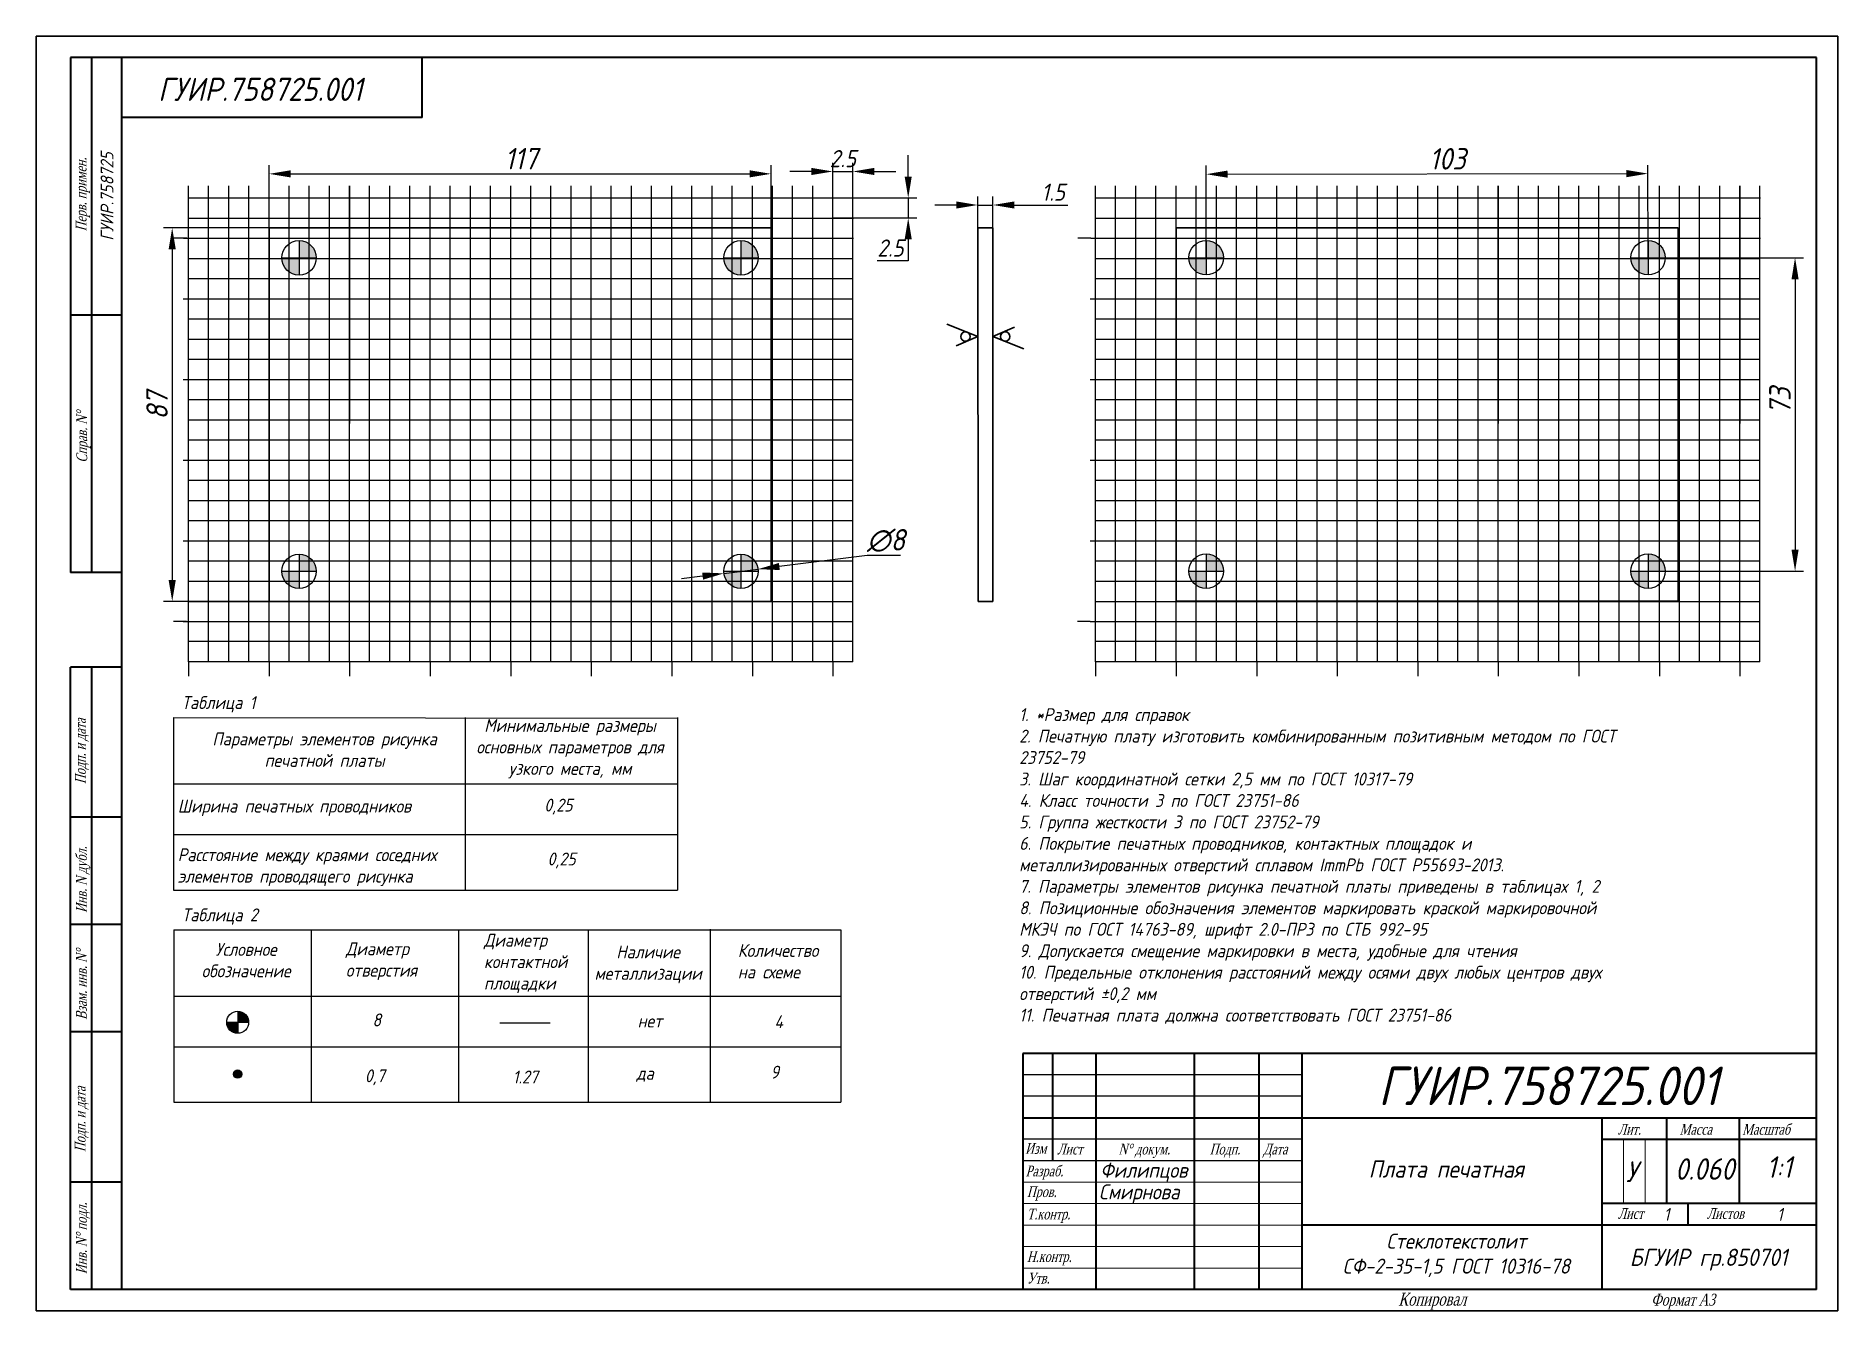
# Model space of a CAD drawing. Header units: millimetres. Extents: x 0 to 420, y 0 to 297.
import ezdxf

# ---------------------------------------------------------------- set-up
doc = ezdxf.new("R2010")
doc.units = ezdxf.units.MM
doc.header["$LTSCALE"] = 0.5
doc.layers.get('Defpoints').update_dxf_attribs({"color": 5})
doc.layers.add('KONTUR', color=7, linetype='Continuous')
for name, color, linetype, lineweight in [('Основная', 7, 'Continuous', 40), ('Слой2', 7, 'Continuous', 30), ('текст', 7, 'Continuous', 30), ('тонкая', 7, 'Continuous', 20)]:
    doc.layers.add(name, color=color, linetype=linetype, lineweight=lineweight)
doc.styles.get("Standard").update_dxf_attribs({"font": 'isocpeui.ttf', "width": 0.9})
doc.styles.add('стиль1', font='times.ttf')
doc.dimstyles.new('Standart', dxfattribs={"dimtxt": 5, "dimasz": 5, "dimexe": 2, "dimexo": 0, "dimgap": 1, "dimtad": 1, "dimtoh": 1, "dimdec": 0, "dimtxsty": 'Standard', "dimcen": 2.5, "dimadec": 0, "dimazin": 0, "dimtfac": 1, "dimtdec": 0, "dimtmove": 0, "dimatfit": 3, "dimldrblk": 'DOTSMALL', "dimfxl": 1, "dimarcsym": 0})

# ---------------------------------------------------------------- blocks, each defined once
blk = doc.blocks.new('*D21')
at = {"color": 0, "lineweight": -2, "transparency": 16777216}
for p, q in [((214.5, 257.64), (209.5, 257.64)), ((219.5, 252.35), (219.5, 259.64)), ((219.5, 257.64), (223.05, 257.64)), ((223.05, 252.35), (223.05, 259.64)), ((228.05, 257.64), (240.5, 257.64))]:
    blk.add_line(p, q, dxfattribs=at)
at = {"color": 0, "transparency": 16777216}
for points in [[(214.5, 258.47), (214.5, 256.81), (219.5, 257.64)], [(228.05, 258.47), (228.05, 256.81), (223.05, 257.64)]]:
    blk.add_solid(points, dxfattribs=at)
at = {"layer": 'Defpoints', "color": 0, "transparency": 16777216}
for p in [(223.05, 257.64), (219.5, 252.35), (223.05, 252.35)]:
    blk.add_point(p, dxfattribs=at)
at = {"color": 0, "transparency": 16777216, "insert": (237.08, 260.64), "char_height": 5, "attachment_point": 5}
blk.add_mtext('{\\H0.8x;1.5}', dxfattribs=at)
blk = doc.blocks.new('_DotSmall')
at = {"color": 0, "linetype": 'ByBlock', "const_width": 0.5}
blk.add_lwpolyline([(-0.0625, 0, 1), (0.0625, 0, 1)], format="xyb", close=True, dxfattribs=at)
blk = doc.blocks.new('*D43')
at = {"color": 0, "lineweight": -2, "transparency": 16777216}
for p, q in [((180.73, 265.45), (175.73, 265.45)), ((185.73, 245.21), (185.73, 267.45)), ((185.73, 265.45), (190.4, 265.45)), ((190.4, 245.31), (190.4, 267.45)), ((195.4, 265.45), (200.4, 265.45))]:
    blk.add_line(p, q, dxfattribs=at)
at = {"color": 0, "transparency": 16777216}
for points in [[(180.73, 266.29), (180.73, 264.62), (185.73, 265.45)], [(195.4, 266.29), (195.4, 264.62), (190.4, 265.45)]]:
    blk.add_solid(points, dxfattribs=at)
at = {"layer": 'Defpoints', "color": 0, "transparency": 16777216}
for p in [(190.4, 265.45), (185.73, 245.21), (190.4, 245.31)]:
    blk.add_point(p, dxfattribs=at)
at = {"color": 0, "transparency": 16777216, "insert": (188.07, 268.45), "char_height": 5, "width": 6.8429, "attachment_point": 5}
blk.add_mtext('{\\H0.8x;2.5}', dxfattribs=at)
blk = doc.blocks.new('*D44')
at = {"color": 0, "lineweight": -2, "transparency": 16777216}
for p, q in [((203.29, 264.28), (203.29, 269.28)), ((185.73, 259.28), (205.29, 259.28)), ((203.29, 259.28), (203.29, 254.62)), ((185.73, 254.62), (205.29, 254.62)), ((203.29, 249.62), (203.29, 244.62)), ((203.29, 244.62), (196.03, 244.62))]:
    blk.add_line(p, q, dxfattribs=at)
at = {"color": 0, "transparency": 16777216}
for points in [[(202.46, 264.28), (204.12, 264.28), (203.29, 259.28)], [(202.46, 249.62), (204.12, 249.62), (203.29, 254.62)]]:
    blk.add_solid(points, dxfattribs=at)
at = {"layer": 'Defpoints', "color": 0, "transparency": 16777216}
for p in [(185.73, 259.28), (203.29, 259.28), (185.73, 254.62)]:
    blk.add_point(p, dxfattribs=at)
at = {"color": 0, "transparency": 16777216, "insert": (199.16, 247.62), "char_height": 5, "attachment_point": 5}
blk.add_mtext('{\\H0.8x;2.5}', dxfattribs=at)
blk = doc.blocks.new('*D78')
at = {"color": 0, "lineweight": -2, "transparency": 16777216}
for p, q in [((54.32, 252.33), (54.32, 266.9)), ((59.32, 264.9), (166.31, 264.9)), ((171.31, 252.33), (171.31, 266.9))]:
    blk.add_line(p, q, dxfattribs=at)
at = {"color": 0, "transparency": 16777216}
for points in [[(59.32, 265.73), (59.32, 264.07), (54.32, 264.9)], [(166.31, 265.73), (166.31, 264.07), (171.31, 264.9)]]:
    blk.add_solid(points, dxfattribs=at)
at = {"layer": 'Defpoints', "color": 0, "transparency": 16777216}
for p in [(171.31, 264.9), (54.32, 252.33), (171.31, 252.33)]:
    blk.add_point(p, dxfattribs=at)
at = {"color": 0, "transparency": 16777216, "insert": (113.06, 268.43), "char_height": 5, "attachment_point": 5}
blk.add_mtext('117', dxfattribs=at)
blk = doc.blocks.new('*D80')
at = {"color": 0, "lineweight": -2, "transparency": 16777216}
for p, q in [((54.32, 252.33), (29.74, 252.33)), ((31.74, 247.33), (31.74, 170.31)), ((54.32, 165.31), (29.74, 165.31))]:
    blk.add_line(p, q, dxfattribs=at)
at = {"color": 0, "transparency": 16777216}
for points in [[(30.9, 247.33), (32.57, 247.33), (31.74, 252.33)], [(30.9, 170.31), (32.57, 170.31), (31.74, 165.31)]]:
    blk.add_solid(points, dxfattribs=at)
at = {"layer": 'Defpoints', "color": 0, "transparency": 16777216}
for p in [(54.32, 252.33), (31.74, 165.31), (54.32, 165.31)]:
    blk.add_point(p, dxfattribs=at)
at = {"color": 0, "transparency": 16777216, "insert": (28.2, 210.9), "char_height": 5, "attachment_point": 5, "rotation": 90}
blk.add_mtext('87', dxfattribs=at)
blk = doc.blocks.new('*D81')
at = {"color": 0, "lineweight": -2, "transparency": 16777216}
for p, q in [((160.34, 171.82), (168.29, 172.81)), ((193.74, 175.98), (173.25, 173.43)), ((201.53, 175.98), (193.74, 175.98)), ((155.37, 171.2), (150.41, 170.58))]:
    blk.add_line(p, q, dxfattribs=at)
at = {"color": 0, "transparency": 16777216}
for points in [[(173.15, 174.25), (173.36, 172.6), (168.29, 172.81)], [(155.27, 172.03), (155.48, 170.37), (160.34, 171.82)]]:
    blk.add_solid(points, dxfattribs=at)
at = {"layer": 'Defpoints', "color": 0, "transparency": 16777216}
for p in [(168.29, 172.81), (160.34, 171.82)]:
    blk.add_point(p, dxfattribs=at)
at = {"color": 0, "transparency": 16777216, "insert": (198.13, 179.48), "char_height": 5, "attachment_point": 5}
blk.add_mtext('∅8', dxfattribs=at)
blk = doc.blocks.new('*D83')
at = {"color": 0, "lineweight": -2, "transparency": 16777216}
for p, q in [((272.74, 245.21), (272.71, 266.82)), ((277.72, 264.83), (370.71, 264.96)), ((375.74, 245.35), (375.71, 266.96))]:
    blk.add_line(p, q, dxfattribs=at)
at = {"color": 0, "transparency": 16777216}
for points in [[(277.71, 265.66), (277.72, 264), (272.72, 264.82)], [(370.71, 265.79), (370.71, 264.12), (375.71, 264.96)]]:
    blk.add_solid(points, dxfattribs=at)
at = {"layer": 'Defpoints', "color": 0, "transparency": 16777216}
for p in [(375.71, 264.96), (272.74, 245.21), (375.74, 245.35)]:
    blk.add_point(p, dxfattribs=at)
at = {"color": 0, "transparency": 16777216, "insert": (329, 268.4), "char_height": 5, "attachment_point": 5, "rotation": 0.0774}
blk.add_mtext('103', dxfattribs=at)
blk = doc.blocks.new('*D84')
at = {"color": 0, "lineweight": -2, "transparency": 16777216}
for p, q in [((375.74, 245.35), (412, 245.35)), ((410, 240.35), (410, 177.34)), ((375.74, 172.34), (412, 172.34))]:
    blk.add_line(p, q, dxfattribs=at)
at = {"color": 0, "transparency": 16777216}
for points in [[(409.17, 240.35), (410.83, 240.35), (410, 245.35)], [(409.17, 177.34), (410.83, 177.34), (410, 172.34)]]:
    blk.add_solid(points, dxfattribs=at)
at = {"layer": 'Defpoints', "color": 0, "transparency": 16777216}
for p in [(375.74, 245.35), (375.74, 172.34), (410, 172.34)]:
    blk.add_point(p, dxfattribs=at)
at = {"color": 0, "transparency": 16777216, "insert": (406.47, 212), "char_height": 5, "attachment_point": 5, "rotation": 90}
blk.add_mtext('73', dxfattribs=at)

msp = doc.modelspace()

# ---------------------------------------------------------------- hatches: boundary and pattern name
at = {"true_color": 0xffffff, "transparency": 33554687}
h = msp.add_hatch(color=7, dxfattribs=at)
h.paths.add_polyline_path([(61.32, 249.34), (61.32, 245.33), (65.33, 245.33, 0.414214)])
h.paths.add_polyline_path([(61.32, 245.33), (57.31, 245.33, 0.414214), (61.32, 241.32)])
h = msp.add_hatch(color=7, dxfattribs=at)
h.paths.add_polyline_path([(164.31, 249.34), (164.31, 245.33), (168.32, 245.33, 0.414214)])
h.paths.add_polyline_path([(164.31, 245.33), (160.3, 245.33, 0.414214), (164.31, 241.32)])
h = msp.add_hatch(color=7, dxfattribs=at)
h.paths.add_polyline_path([(272.74, 249.36), (272.74, 245.35), (276.75, 245.35, 0.414214)])
h.paths.add_polyline_path([(272.74, 245.35), (268.73, 245.35, 0.414214), (272.74, 241.34)])
h = msp.add_hatch(color=7, dxfattribs=at)
h.paths.add_polyline_path([(375.74, 249.36), (375.74, 245.35), (379.75, 245.35, 0.414214)])
h.paths.add_polyline_path([(375.74, 245.35), (371.73, 245.35, 0.414214), (375.74, 241.34)])
h = msp.add_hatch(color=7, dxfattribs=at)
h.paths.add_polyline_path([(61.32, 176.32), (61.32, 172.31), (65.33, 172.31, 0.414214)])
h.paths.add_polyline_path([(61.32, 172.31), (57.31, 172.31, 0.414214), (61.32, 168.31)])
h = msp.add_hatch(color=7, dxfattribs=at)
h.paths.add_polyline_path([(164.31, 176.32), (164.31, 172.31), (168.32, 172.31, 0.414214)])
h.paths.add_polyline_path([(164.31, 172.31), (160.3, 172.31, 0.414214), (164.31, 168.31)])
h = msp.add_hatch(color=7, dxfattribs=at)
h.paths.add_polyline_path([(272.74, 176.35), (272.74, 172.34), (276.75, 172.34, 0.414214)])
h.paths.add_polyline_path([(272.74, 172.34), (268.73, 172.34, 0.414214), (272.74, 168.33)])
h = msp.add_hatch(color=7, dxfattribs=at)
h.paths.add_polyline_path([(375.74, 176.35), (375.74, 172.34), (379.75, 172.34, 0.414214)])
h.paths.add_polyline_path([(375.74, 172.34), (371.73, 172.34, 0.414214), (375.74, 168.33)])
h = msp.add_hatch(color=7, dxfattribs=at)
h.paths.add_polyline_path([(47, 69.81), (47, 67.25), (49.56, 67.25, 0.414214)])
h.paths.add_polyline_path([(47, 67.25), (44.45, 67.25, 0.414214), (47, 64.7)])
at = {"transparency": 33554687}
h = msp.add_hatch(color=256, dxfattribs=at)
edge = h.paths.add_edge_path()
edge.add_line((47.33, 54.27), (47, 55.17))
edge.add_line((47, 55.17), (46.09, 54.84))
edge.add_arc((47, 55.17), 0.965, 200, 290)
edge = h.paths.add_edge_path()
edge.add_line((46.09, 54.84), (47, 55.17))
edge.add_line((47, 55.17), (46.67, 56.08))
edge.add_arc((47, 55.17), 0.965, 110, 200)
h = msp.add_hatch(color=256, dxfattribs=at)
edge = h.paths.add_edge_path()
edge.add_line((46.04, 55.17), (47, 55.17))
edge.add_line((47, 55.17), (47.97, 55.17))
edge.add_arc((47, 55.17), 0.965, 0, 180)
edge = h.paths.add_edge_path()
edge.add_line((47.97, 55.17), (47, 55.17))
edge.add_line((47, 55.17), (47, 54.2))
edge.add_arc((47, 55.17), 0.965, 270, 360)

# ---------------------------------------------------------------- linework, layer by layer
for p, q in [((35.55, 151.25), (35.56, 262.07)), ((40.22, 151.25), (40.22, 262.11)), ((44.92, 151.25), (44.92, 262.11)), ((49.62, 151.25), (49.62, 262.11)), ((54.32, 151.25), (54.32, 262.11)), ((54.32, 151.25), (54.33, 262.07)), ((58.99, 151.25), (58.99, 262.11)), ((63.69, 151.25), (63.69, 262.11)), ((68.39, 151.25), (68.39, 262.11)), ((73.09, 151.25), (73.09, 262.11)), ((73.09, 151.25), (73.11, 262.07)), ((77.76, 151.25), (77.76, 262.11)), ((82.46, 151.25), (82.46, 262.11)), ((87.16, 151.25), (87.16, 262.11)), ((91.86, 151.25), (91.86, 262.11)), ((91.86, 151.25), (91.88, 262.07)), ((96.54, 151.25), (96.54, 262.11)), ((101.24, 151.25), (101.24, 262.11)), ((105.94, 151.25), (105.94, 262.11)), ((110.64, 151.25), (110.64, 262.11)), ((110.64, 151.25), (110.65, 262.07)), ((115.31, 151.25), (115.31, 262.11)), ((120.01, 151.25), (120.01, 262.11)), ((124.71, 151.25), (124.71, 262.11)), ((129.41, 151.25), (129.41, 262.11)), ((129.41, 151.25), (129.43, 262.07)), ((134.08, 151.25), (134.08, 262.11)), ((138.78, 151.25), (138.78, 262.11)), ((143.48, 151.25), (143.48, 262.11)), ((148.18, 151.25), (148.18, 262.11)), ((148.18, 151.25), (148.2, 262.07)), ((152.86, 151.25), (152.86, 262.11)), ((157.56, 151.25), (157.56, 262.11)), ((162.26, 151.25), (162.26, 262.11)), ((166.96, 151.25), (166.96, 262.11)), ((166.96, 151.25), (166.97, 262.07)), ((171.63, 151.25), (171.63, 262.11)), ((176.33, 151.25), (176.33, 262.11)), ((181.03, 151.25), (181.03, 262.11)), ((185.73, 151.25), (185.73, 262.11)), ((190.4, 151.25), (190.4, 262.11)), ((246.97, 151.25), (246.98, 262.07)), ((251.64, 151.25), (251.64, 262.11)), ((256.34, 151.25), (256.34, 262.11)), ((261.04, 151.25), (261.04, 262.11)), ((265.74, 151.25), (265.74, 262.11)), ((265.74, 151.25), (265.76, 262.07)), ((270.41, 151.25), (270.41, 262.11)), ((275.11, 151.25), (275.11, 262.11)), ((279.81, 151.25), (279.81, 262.11)), ((284.51, 151.25), (284.51, 262.11)), ((284.51, 151.25), (284.53, 262.07)), ((289.19, 151.25), (289.19, 262.11)), ((293.89, 151.25), (293.89, 262.11)), ((298.59, 151.25), (298.59, 262.11)), ((303.29, 151.25), (303.29, 262.11)), ((303.29, 151.25), (303.3, 262.07)), ((307.96, 151.25), (307.96, 262.11)), ((312.66, 151.25), (312.66, 262.11)), ((317.36, 151.25), (317.36, 262.11)), ((322.06, 151.25), (322.06, 262.11)), ((322.06, 151.25), (322.08, 262.07)), ((326.73, 151.25), (326.73, 262.11)), ((331.43, 151.25), (331.43, 262.11)), ((336.13, 151.25), (336.13, 262.11)), ((340.83, 151.25), (340.83, 262.11)), ((340.83, 151.25), (340.85, 262.07)), ((345.51, 151.25), (345.51, 262.11)), ((350.21, 151.25), (350.21, 262.11)), ((354.91, 151.25), (354.91, 262.11)), ((359.61, 151.25), (359.61, 262.11)), ((359.61, 151.25), (359.62, 262.07)), ((364.28, 151.25), (364.28, 262.11)), ((368.98, 151.25), (368.98, 262.11)), ((373.68, 151.25), (373.68, 262.11)), ((378.38, 151.25), (378.38, 262.11)), ((378.38, 151.25), (378.39, 262.07)), ((383.05, 151.25), (383.05, 262.11)), ((387.75, 151.25), (387.75, 262.11)), ((392.45, 151.25), (392.45, 262.11)), ((397.15, 151.25), (397.15, 262.11)), ((397.15, 151.25), (397.17, 262.07)), ((401.82, 151.25), (401.82, 262.11)), ((35.66, 259.31), (190.5, 259.31)), ((247.08, 259.31), (401.92, 259.31)), ((35.62, 254.64), (190.5, 254.61)), ((35.66, 254.61), (190.4, 254.61)), ((35.66, 254.61), (190.5, 254.61)), ((247.05, 254.64), (401.92, 254.61)), ((247.08, 254.61), (401.82, 254.61)), ((247.08, 254.61), (401.92, 254.61)), ((35.14, 249.89), (32.14, 249.89)), ((34.4, 249.91), (190.5, 249.91)), ((35.56, 249.91), (190.4, 249.91)), ((61.32, 249.34), (61.32, 241.32)), ((164.31, 249.34), (164.31, 241.32)), ((245.82, 249.91), (242.82, 249.91)), ((245.82, 249.91), (401.92, 249.91)), ((246.98, 249.91), (401.82, 249.91)), ((272.74, 249.36), (272.74, 241.34)), ((375.74, 249.36), (375.74, 241.34)), ((35.56, 245.21), (190.4, 245.21)), ((57.31, 245.33), (65.33, 245.33)), ((160.3, 245.33), (168.32, 245.33)), ((246.98, 245.21), (401.82, 245.21)), ((268.73, 245.35), (276.75, 245.35)), ((371.73, 245.35), (379.75, 245.35)), ((35.53, 240.54), (190.4, 240.51)), ((35.56, 240.51), (190.4, 240.51)), ((246.95, 240.54), (401.82, 240.51)), ((246.98, 240.51), (401.82, 240.51)), ((34.31, 235.81), (190.4, 235.81)), ((34.31, 235.81), (190.4, 235.81)), ((245.73, 235.81), (401.82, 235.81)), ((245.73, 235.81), (401.82, 235.81)), ((35.56, 231.11), (190.4, 231.11)), ((246.98, 231.11), (401.82, 231.11)), ((35.56, 226.41), (190.4, 226.41)), ((246.98, 226.41), (401.82, 226.41)), ((35.53, 221.74), (190.4, 221.71)), ((35.56, 221.71), (190.4, 221.71)), ((246.95, 221.74), (401.82, 221.71)), ((246.98, 221.71), (401.82, 221.71)), ((34.31, 217.01), (190.4, 217.01)), ((34.31, 217.01), (190.4, 217.01)), ((245.73, 217.01), (401.82, 217.01)), ((245.73, 217.01), (401.82, 217.01)), ((35.56, 212.31), (190.4, 212.31)), ((246.98, 212.31), (401.82, 212.31)), ((35.56, 207.61), (190.4, 207.61)), ((246.98, 207.61), (401.82, 207.61)), ((35.53, 202.94), (190.4, 202.91)), ((35.56, 202.91), (190.4, 202.91)), ((246.95, 202.94), (401.82, 202.91)), ((246.98, 202.91), (401.82, 202.91)), ((34.31, 198.21), (190.4, 198.21)), ((34.31, 198.21), (190.4, 198.21)), ((245.73, 198.21), (401.82, 198.21)), ((245.73, 198.21), (401.82, 198.21)), ((35.56, 193.51), (190.4, 193.51)), ((246.98, 193.51), (401.82, 193.51)), ((35.56, 188.81), (190.4, 188.81)), ((246.98, 188.81), (401.82, 188.81)), ((35.53, 184.14), (190.4, 184.11)), ((35.56, 184.11), (190.4, 184.11)), ((246.95, 184.14), (401.82, 184.11)), ((246.98, 184.11), (401.82, 184.11)), ((34.31, 179.41), (190.4, 179.41)), ((34.31, 179.41), (190.4, 179.41)), ((245.73, 179.41), (401.82, 179.41)), ((245.73, 179.41), (401.82, 179.41)), ((35.56, 174.71), (190.4, 174.71)), ((57.31, 172.31), (65.33, 172.31)), ((61.32, 176.32), (61.32, 168.31)), ((160.3, 172.31), (168.32, 172.31)), ((164.31, 176.32), (164.31, 168.31)), ((246.98, 174.71), (401.82, 174.71)), ((268.73, 172.34), (276.75, 172.34)), ((272.74, 176.35), (272.74, 168.33)), ((371.73, 172.34), (379.75, 172.34)), ((375.74, 176.35), (375.74, 168.33)), ((35.56, 170.01), (190.4, 170.01)), ((246.98, 170.01), (401.82, 170.01)), ((35.53, 165.34), (190.4, 165.31)), ((35.56, 165.31), (190.4, 165.31)), ((246.95, 165.34), (401.82, 165.31)), ((246.98, 165.31), (401.82, 165.31)), ((35.04, 160.59), (32.04, 160.59)), ((34.31, 160.61), (190.4, 160.61)), ((245.73, 160.61), (242.73, 160.61)), ((245.73, 160.61), (401.82, 160.61)), ((190.4, 155.94), (35.53, 155.95)), ((401.82, 155.94), (246.95, 155.95)), ((190.4, 151.25), (35.53, 151.25)), ((35.55, 151.25), (35.55, 147.85)), ((54.32, 151.25), (54.32, 147.85)), ((54.32, 151.25), (54.32, 147.85)), ((73.09, 151.25), (73.09, 147.85)), ((73.09, 151.25), (73.09, 147.85)), ((91.86, 151.25), (91.86, 147.85)), ((91.86, 151.25), (91.86, 147.85)), ((110.64, 151.25), (110.64, 147.85)), ((110.64, 151.25), (110.64, 147.85)), ((129.41, 151.25), (129.41, 147.85)), ((129.41, 151.25), (129.41, 147.85)), ((148.18, 151.25), (148.18, 147.85)), ((148.18, 151.25), (148.18, 147.85)), ((166.96, 151.25), (166.96, 147.85)), ((166.96, 151.25), (166.96, 147.85)), ((185.73, 151.25), (185.73, 147.85)), ((185.73, 151.25), (185.73, 147.85)), ((401.82, 151.25), (246.95, 151.25)), ((246.97, 151.25), (246.97, 147.85)), ((265.74, 151.25), (265.74, 147.85)), ((265.74, 151.25), (265.74, 147.85)), ((284.51, 151.25), (284.51, 147.85)), ((284.51, 151.25), (284.51, 147.85)), ((303.29, 151.25), (303.29, 147.85)), ((303.29, 151.25), (303.29, 147.85)), ((322.06, 151.25), (322.06, 147.85)), ((322.06, 151.25), (322.06, 147.85)), ((340.83, 151.25), (340.83, 147.85)), ((340.83, 151.25), (340.83, 147.85)), ((359.61, 151.25), (359.61, 147.85)), ((359.61, 151.25), (359.61, 147.85)), ((378.38, 151.25), (378.38, 147.85)), ((378.38, 151.25), (378.38, 147.85)), ((397.15, 151.25), (397.15, 147.85)), ((397.15, 151.25), (397.15, 147.85)), ((32.05, 138.22), (32.05, 98.06)), ((32.05, 138.22), (149.51, 138.06)), ((100, 138.23), (100, 98.07)), ((149.51, 138.22), (149.51, 98.06)), ((32.05, 122.82), (149.51, 122.82)), ((32.05, 110.97), (149.51, 110.97)), ((32.05, 98.06), (149.51, 98.06)), ((32.05, 98.06), (32.05, 98.06)), ((32.05, 98.06), (32.05, 98.06)), ((32.1, 88.76), (32.1, 48.6)), ((32.1, 88.76), (187.56, 88.76)), ((64.16, 88.76), (64.16, 48.6)), ((98.44, 88.76), (98.44, 48.6)), ((128.71, 88.76), (128.71, 48.6)), ((157.15, 88.96), (157.15, 48.6)), ((187.56, 88.76), (187.56, 48.6)), ((32.1, 73.35), (187.56, 73.35)), ((44.45, 67.25), (49.56, 67.25)), ((47, 69.81), (47, 64.7)), ((108.14, 67.1), (119.86, 67.1)), ((32.1, 61.5), (187.56, 61.5)), ((47.96, 55.17), (46.03, 55.17)), ((46.04, 55.17), (47.97, 55.17)), ((47, 56.14), (47, 54.21)), ((47, 54.2), (47, 56.13)), ((295, 55), (230, 55)), ((32.1, 48.6), (187.56, 48.6)), ((32.1, 48.6), (32.1, 48.6)), ((32.1, 48.6), (32.1, 48.6)), ((295, 50), (230, 50)), ((295, 40), (230, 40)), ((295, 35), (230, 35)), ((365, 5), (365, 5))]:
    msp.add_line(p, q)
for centre, radius in [((61.32, 245.33), 4.01), ((164.31, 245.33), 4.01), ((272.74, 245.35), 4.01), ((375.74, 245.35), 4.01), ((61.32, 172.31), 4.01), ((164.31, 172.31), 4.01), ((272.74, 172.34), 4.01), ((375.74, 172.34), 4.01), ((47, 67.25), 2.56), ((47, 55.17), 0.965), ((47, 55.17), 0.965)]:
    msp.add_circle(centre, radius)
at = {"layer": 'Defpoints'}
msp.add_lwpolyline([(0, 0), (420, 0), (420, 297), (0, 297)], close=True, dxfattribs=at)
at = {"layer": 'KONTUR'}
for p, q in [((0, 0), (0, 297)), ((0, 297), (420, 297)), ((420, 297), (420, 0)), ((420, 0), (0, 0))]:
    msp.add_line(p, q, dxfattribs=at)
at = {"layer": 'Основная'}
for p, q in [((8, 292), (8, 172)), ((415, 292), (8, 292)), ((13, 172), (13, 292)), ((20, 45), (20, 292)), ((90, 278), (90, 292)), ((415, 5), (415, 292)), ((90, 278), (20, 278)), ((20, 232), (8, 232)), ((20, 172), (8, 172)), ((8, 5), (8, 150)), ((20, 150), (8, 150)), ((13, 5), (13, 150)), ((20, 115), (8, 115)), ((20, 90), (8, 90)), ((20, 65), (8, 65)), ((230, 60), (230, 5)), ((415, 60), (230, 60)), ((237, 35), (237, 60)), ((247, 60), (247, 5)), ((270, 5), (270, 60)), ((285, 60), (285, 5)), ((295, 60), (295, 5)), ((20, 5), (20, 45)), ((230, 45), (415, 45)), ((365, 45), (365, 5)), ((380, 45), (380, 25)), ((397, 45), (397, 25)), ((365, 40), (415, 40)), ((20, 30), (8, 30)), ((415, 25), (365, 25)), ((385, 25), (385, 20)), ((415, 20), (295, 20)), ((415, 5), (8, 5))]:
    msp.add_line(p, q, dxfattribs=at)
at = {"layer": 'Слой2'}
for p, q in [((54.32, 252.33), (171.31, 252.33)), ((54.32, 165.31), (54.32, 252.33)), ((171.31, 252.33), (171.31, 165.31)), ((219.5, 252.35), (219.62, 165.31)), ((223.03, 252.35), (219.5, 252.35)), ((223.03, 252.35), (223, 165.31)), ((265.74, 252.35), (382.74, 252.35)), ((265.74, 165.34), (265.74, 252.35)), ((382.74, 252.35), (382.74, 165.34)), ((219.51, 227), (212.3, 229.89)), ((219.51, 227), (214.47, 224.84)), ((223.02, 227), (228.07, 229.16)), ((223.02, 227), (230.24, 224.12)), ((171.31, 165.31), (54.32, 165.31)), ((223, 165.31), (219.62, 165.31)), ((382.74, 165.34), (265.74, 165.34))]:
    msp.add_line(p, q, dxfattribs=at)
for centre in [(216.63, 227), (225.91, 227)]:
    msp.add_circle(centre, 1.08, dxfattribs=at)
at = {"layer": 'тонкая'}
for p, q in [((369.99, 39.79), (369.99, 25)), ((375.07, 39.79), (375.07, 25)), ((230, 30), (295, 30)), ((295, 25), (230, 25)), ((295, 20), (230, 20))]:
    msp.add_line(p, q, dxfattribs=at)
for points in [[(230, 15), (295, 15)], [(230, 10), (295, 10)]]:
    msp.add_lwpolyline(points, dxfattribs=at)

# ---------------------------------------------------------------- texts
for s, insert, char_height, width, attachment_point in [('ГУИР.758725.001', (28.45, 287.29), 5.4, 90.065, 1), ('Таблица 1^M', (33.96, 143.23), 3, 18.1891, 1), ('1. *Размер для справок\\P2. Печатную плату изготовить комбинированным позитивным методом по ГОСТ\\P23752-79\\P3. Шаг координатной сетки 2,5 мм по ГОСТ 10317-79\\P4. Класс точности 3 по ГОСТ 23751-86\\P5. Группа жесткости 3 по ГОСТ 23752-79\\P6. Покрытие печатных проводников, контактных площадок и\\Pметаллизированных отверстий сплавом ImmPb ГОСТ Р55693-2013.\\P7. Параметры элементов рисунка печатной платы приведены в таблицах 1, 2\\P8. Позиционные обозначения элементов маркировать краской маркировочной\\PМКЭЧ по ГОСТ 14763-89, шрифт 2.0-ПРЗ по СТБ 992-95\\P9. Допускается смещение маркировки в места, удобные для чтения\\P10. Предельные отклонения расстояний между осями двух любых центров двух\\Pотверстий ±0,2 мм\\P11. Печатная плата должна соответствовать ГОСТ 23751-86', (229.16, 140.42), 3, 499.8048, 1), ('Параметры элементов рисунка\\Pпечатной платы', (67.26, 134.75), 3, 95.6956, 2), ('Минимальные размеры\\Pосновных параметров для узкого места, мм', (124.47, 137.88), 3, 47.4927, 2), ('Ширина печатных проводников', (33.03, 119.11), 3, 56.9771, 1), ('0,25', (118.47, 119.34), 3, 6.9028, 1), ('Расстояние между краями соседних\\Pэлементов проводящего рисунка', (33.03, 107.78), 3, 66.2058, 1), ('0,25', (119.22, 106.79), 3, 4.6992, 1), ('Таблица 2', (34.01, 93.77), 3, 21.176, 1), ('Условное\\Pобозначение', (48.97, 85.72), 3, 95.6956, 2), ('Диаметр\\Pотверстия', (72.23, 85.87), 3, 56.9771, 1), ('Диаметр контактной площадки', (104.4, 87.86), 3, 32.4844, 1), ('Наличие\\Pметаллизации', (142.67, 85.14), 3, 47.4927, 2), ('Количество\\Pна схеме', (163.58, 85.47), 3, 40.5577, 1), (' 8', (76.69, 69.29), 3, 4.6992, 1), ('нет', (140.22, 69.04), 3, 4.6992, 1), ('4', (172.1, 68.88), 3, 4.6992, 1), ('0,7', (76.65, 56.28), 3, 4.6992, 1), ('1.27', (111.11, 56), 3, 4.6992, 1), ('да', (139.93, 56.85), 3, 4.6992, 1), ('9', (171.19, 57.13), 3, 4.6992, 1), ('Филипцов', (248.07, 34.54), 3.5, 30.87, 1), ('Смирнова', (247.74, 29.5), 3.5, 21.9727, 1), ('БГУИР гр.850701', (371.47, 14.49), 4, 50.2318, 1)]:
    msp.add_mtext(s, dxfattribs=dict(insert=insert, char_height=char_height, width=width, attachment_point=attachment_point))
at = {"insert": (15.05, 249.32), "char_height": 3, "width": 21.0542, "attachment_point": 1, "rotation": 90}
msp.add_mtext('ГУИР.758725', dxfattribs=at)
at = {"attachment_point": 1}
for s, width, insert, char_height in [('ГУИР.758725.001', 108.8667, (312.8, 56.94), 9), ('Плата печатная', 69.564, (310.63, 35.06), 4), ('у', 10, (370.94, 36.37), 5), ('0.060', 10, (382.03, 35.56), 5), ('1:1', 10, (403.35, 36.03), 5), ('\\pxqc;1', 8.1334, (376, 24), 3), ('\\pxqc;1', 8.1334, (402.4, 23.99), 3), ('\\pxqc;Стеклотекстолит\\PСФ-2-35-1,5 ГОСТ 10316-78', 69.564, (296.26, 18.02), 3.5)]:
    msp.add_mtext_dynamic_manual_height_columns(s, width=width, gutter_width=50, heights=[0], dxfattribs=dict(at, insert=insert, char_height=char_height))
at = {"layer": 'текст', "style": 'стиль1', "oblique": 15, "width": 0.75}
for s, p in [('Перв. примен.', (11.75, 251.51)), ('Справ. N%%d', (11.91, 197.63)), ('Подп. и дата', (11.57, 122.77)), ('Инв. N дубл.', (11.82, 92.75)), ('Взам. инв. N%%d', (11.82, 67.82)), ('Подп. и дата', (11.52, 37.03)), ('Инв. N%%d подл.', (11.82, 8.57))]:
    msp.add_text(s, height=2.5, rotation=90, dxfattribs=at).set_placement(p)
for s, height, p in [('Лит.', 2.5, (368.72, 41.07)), ('Масса', 2.5, (383.09, 41.07)), ('Масштаб', 2.5, (397.68, 41.07)), ('Изм', 2.5, (230.55, 36.61)), ('Лист', 2.5, (238.02, 36.46)), ('N%%d докум. ', 2.5, (252.3, 36.46)), ('Подп.', 2.5, (273.56, 36.46)), ('Дата', 2.5, (286.01, 36.46)), ('Разраб.', 2.5, (230.66, 31.36)), ('Пров.', 2.5, (230.96, 26.53)), ('Т.контр.', 2.5, (230.96, 21.33)), ('Лист', 2.5, (368.72, 21.45)), ('Листов', 2.5, (389.44, 21.45)), ('Н.контр.', 2.5, (230.96, 11.41)), ('Утв.', 2.5, (230.96, 6.39)), ('Копировал', 3, (317.54, 1.25)), ('Формат А3', 2.75, (376.46, 1.25))]:
    msp.add_text(s, height=height, dxfattribs=at).set_placement(p)

# ---------------------------------------------------------------- dimensions: what is measured, and where the dimension line sits
dim = msp.add_linear_dim(base=(171.31, 264.9), p1=(54.32, 252.33), p2=(171.31, 252.33), dimstyle='Standart')
dim.commit()
dim.dimension.update_dxf_attribs({"geometry": '*D78', "text_midpoint": (113.06, 264.9), "dimtype": 160})
for base, p1, p2, text, picture, middle in [((190.4, 265.45), (185.73, 245.21), (190.4, 245.31), '{\\H0.8x;2.5}', '*D43', (188.07, 265.45)), ((223.05, 257.64), (219.5, 252.35), (223.05, 252.35), '{\\H0.8x;1.5}', '*D21', (237.08, 257.64))]:
    dim = msp.add_linear_dim(base=base, p1=p1, p2=p2, text=text, dimstyle='Standart')
    dim.commit()
    dim.dimension.update_dxf_attribs({"geometry": picture, "text_midpoint": middle, "dimtype": 160})
dim = msp.add_linear_dim(base=(203.29, 259.28), p1=(185.73, 254.62), p2=(185.73, 259.28), angle=90, text='{\\H0.8x;2.5}', dimstyle='Standart')
dim.commit()
dim.dimension.update_dxf_attribs({"geometry": '*D44', "text_midpoint": (199.16, 244.62), "dimtype": 160})
for base, p1, p2, angle, picture, middle, dimtype in [((375.71, 264.96), (272.74, 245.21), (375.74, 245.35), 0.0774, '*D83', (329, 264.9), 161), ((31.74, 165.31), (54.32, 252.33), (54.32, 165.31), 90, '*D80', (31.74, 210.9), 160), ((410, 172.34), (375.74, 245.35), (375.74, 172.34), 90, '*D84', (410, 212), 160)]:
    dim = msp.add_linear_dim(base=base, p1=p1, p2=p2, angle=angle, dimstyle='Standart')
    dim.commit()
    dim.dimension.update_dxf_attribs({"geometry": picture, "text_midpoint": middle, "dimtype": dimtype})
dim = msp.add_diameter_dim_2p(p1=(160.34, 171.82), p2=(168.29, 172.81), dimstyle='Standart')
dim.commit()
dim.dimension.update_dxf_attribs({"geometry": '*D81', "text_midpoint": (193.74, 175.98), "dimtype": 163})

doc.saveas('drawing.dxf')
